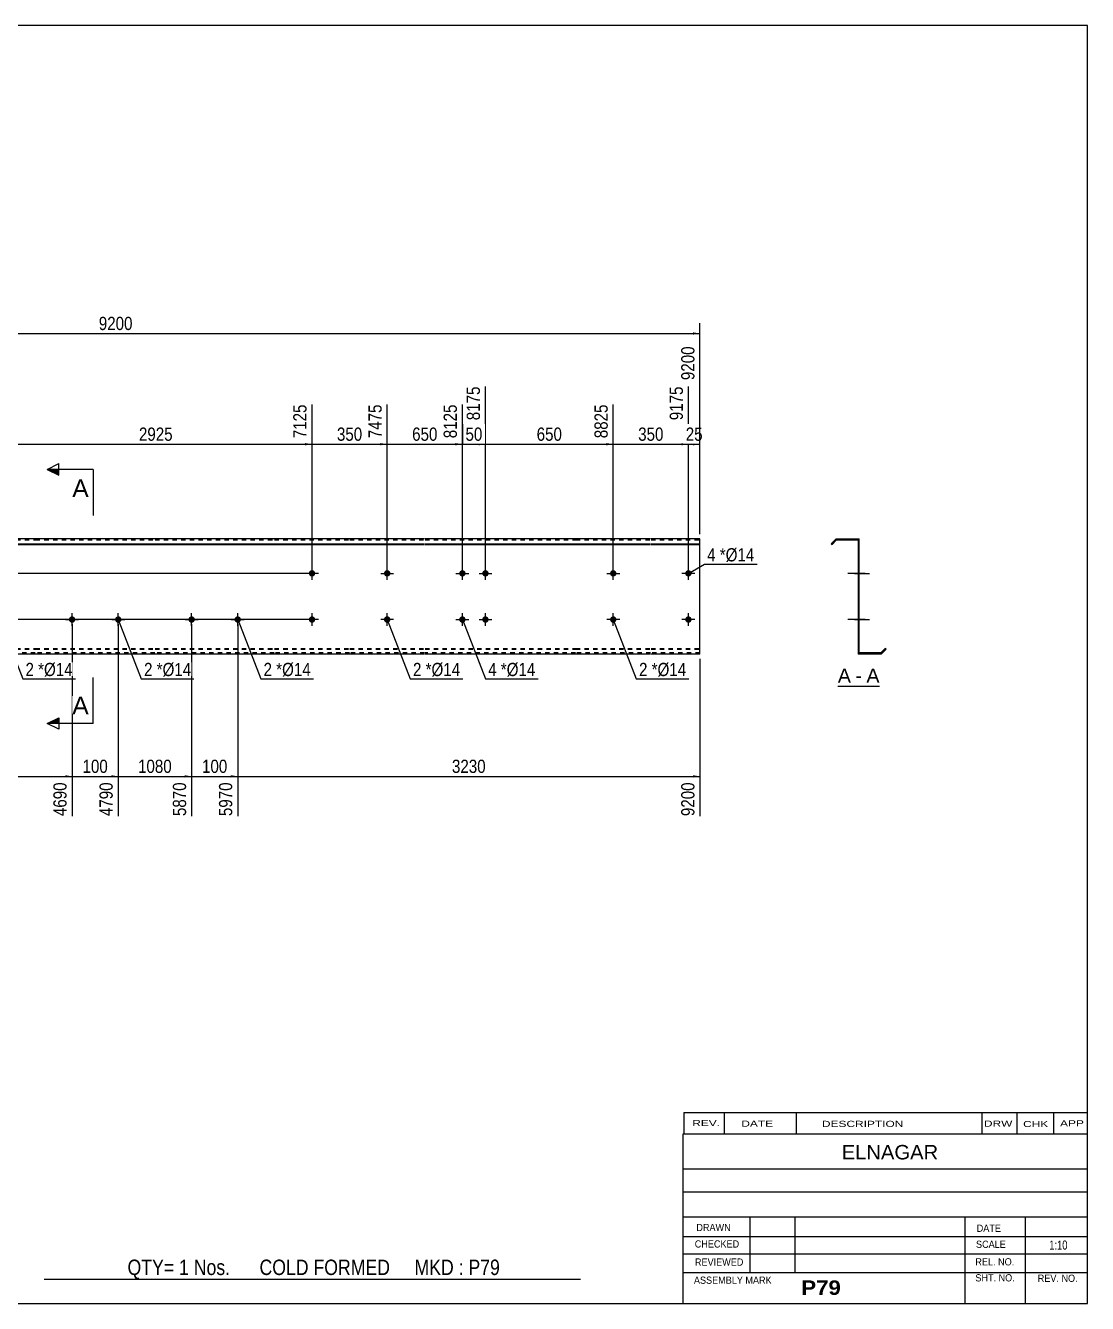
# Model space of a CAD drawing. Header units: millimetres. Extents: x -65 to 337, y -153 to 124.
# Drawn here: x 107.1 to 337.2, y -153.2 to 123.8 of the extents above; entities that cross this region are included whole.
import ezdxf

# ---------------------------------------------------------------- set-up
doc = ezdxf.new("R2010")
doc.units = ezdxf.units.MM
doc.linetypes.add('DXK_LINE_DOT1', pattern=[1.8814, 0.9407, -0.9407])
doc.styles.add('Arial', font='ARIAL.TTF', dxfattribs={"height": 0.2})
doc.styles.add('Arial Bold', font='ARIALBD.TTF', dxfattribs={"height": 0.2})
doc.styles.add('Arial Narrow', font='ARIALN.TTF', dxfattribs={"height": 0.2})

# ---------------------------------------------------------------- blocks, each defined once
blk = doc.blocks.new('Unknown-629276294-1797')
at = {"color": 5, "linetype": 'Continuous'}
for p, q in [((337.25, 123.75), (-62.75, 123.75)), ((-62.75, 123.75), (-62.75, -153.25)), ((337.25, -153.25), (337.25, 123.75)), ((-62.75, -153.25), (337.25, -153.25))]:
    blk.add_line(p, q, dxfattribs=at)
at = {"color": 174, "linetype": 'Continuous', "style": 'Arial'}
blk.add_text('Tekla structures', height=1.9102, rotation=90, dxfattribs=at).set_placement((-63.25, -152.75))
blk = doc.blocks.new('Unknown-629276294-12 - 1225')
at = {"color": 7, "linetype": 'Continuous'}
blk.add_line((283.15, -19.45), (292.18, -19.45), dxfattribs=at)
at = {"color": 0, "linetype": 'Continuous'}
blk.add_wipeout([(285.99, -18.7), (285.99, -15.5), (283.15, -15.5), (283.15, -18.7)], dxfattribs=at)
blk.add_wipeout([(288.38, -18.7), (288.38, -15.5), (286.95, -15.5), (286.95, -18.7)], dxfattribs=at)
at = {"color": 96, "linetype": 'Continuous', "style": 'Arial'}
blk.add_text('A', height=3.06, dxfattribs=at).set_placement((283.15, -18.7))
at = {"color": 0, "linetype": 'Continuous'}
blk.add_wipeout([(292.18, -18.7), (292.18, -15.5), (289.34, -15.5), (289.34, -18.7)], dxfattribs=at)
at = {"color": 96, "linetype": 'Continuous', "style": 'Arial'}
for s, p in [('A', (289.34, -18.7)), ('-', (286.95, -18.7))]:
    blk.add_text(s, height=3.06, dxfattribs=at).set_placement(p)
blk = doc.blocks.new('Bolt-629276294-1207 - 1201')
at = {"linetype": 'Continuous'}
blk.add_hatch(color=3, dxfattribs=at).paths.add_polyline_path([(233.77, 5, -1), (235.17, 5, -1)])
at = {"color": 3, "linetype": 'Continuous'}
for p, q in [((234.47, 3.6), (234.47, 6.4)), ((233.07, 5), (235.87, 5))]:
    blk.add_line(p, q, dxfattribs=at)
blk = doc.blocks.new('Part-629276294-1204 - 1201')
at = {"color": 2, "linetype": 'Continuous'}
for p, q in [((25.6, 12.5), (0, 12.5)), ((0, 12.5), (0, -12.5)), ((0, 11.44), (25.6, 11.44)), ((0, 11.26), (25.6, 11.26)), ((41.89, 12.5), (25.7, 12.5)), ((25.7, 11.44), (41.89, 11.44)), ((25.7, 11.26), (41.89, 11.26)), ((67.79, 12.5), (41.99, 12.5)), ((41.99, 11.44), (67.79, 11.44)), ((41.99, 11.26), (67.79, 11.26)), ((93.69, 12.5), (67.89, 12.5)), ((67.89, 11.44), (93.69, 11.44)), ((67.89, 11.26), (93.69, 11.26)), ((109.19, 12.5), (93.79, 12.5)), ((93.79, 11.44), (109.19, 11.44)), ((93.79, 11.26), (109.19, 11.26)), ((135.09, 12.5), (109.29, 12.5)), ((109.29, 11.44), (135.09, 11.44)), ((109.29, 11.26), (135.09, 11.26)), ((160.99, 12.5), (135.19, 12.5)), ((135.19, 11.44), (160.99, 11.44)), ((135.19, 11.26), (160.99, 11.26)), ((177.28, 12.5), (161.09, 12.5)), ((161.09, 11.44), (177.28, 11.44)), ((161.09, 11.26), (177.28, 11.26)), ((193.58, 12.5), (177.38, 12.5)), ((177.38, 11.44), (193.58, 11.44)), ((177.38, 11.26), (193.58, 11.26)), ((226.28, 12.5), (193.68, 12.5)), ((193.68, 11.44), (226.28, 11.44)), ((193.68, 11.26), (226.28, 11.26)), ((242.57, 12.5), (226.38, 12.5)), ((226.38, 11.44), (242.57, 11.44)), ((226.38, 11.26), (242.57, 11.26)), ((253.27, 12.5), (242.67, 12.5)), ((242.67, 11.44), (253.27, 11.44)), ((242.67, 11.26), (253.27, 11.26)), ((253.27, -12.5), (253.27, 12.5)), ((25.6, -12.5), (0, -12.5)), ((41.89, -12.5), (25.7, -12.5)), ((67.79, -12.5), (41.99, -12.5)), ((93.69, -12.5), (67.89, -12.5)), ((109.19, -12.5), (93.79, -12.5)), ((135.09, -12.5), (109.29, -12.5)), ((160.99, -12.5), (135.19, -12.5)), ((177.28, -12.5), (161.09, -12.5)), ((193.58, -12.5), (177.38, -12.5)), ((226.28, -12.5), (193.68, -12.5)), ((242.57, -12.5), (226.38, -12.5)), ((253.27, -12.5), (242.67, -12.5))]:
    blk.add_line(p, q, dxfattribs=at)
at = {"color": 7, "linetype": 'DXK_LINE_DOT1'}
for p, q in [((0, 12.25), (25.6, 12.25)), ((25.7, 12.25), (41.89, 12.25)), ((41.99, 12.25), (67.79, 12.25)), ((67.89, 12.25), (93.69, 12.25)), ((93.79, 12.25), (109.19, 12.25)), ((109.29, 12.25), (135.09, 12.25)), ((135.19, 12.25), (160.99, 12.25)), ((161.09, 12.25), (177.28, 12.25)), ((177.38, 12.25), (193.58, 12.25)), ((193.68, 12.25), (226.28, 12.25)), ((226.38, 12.25), (242.57, 12.25)), ((242.67, 12.25), (253.27, 12.25)), ((0, -11.26), (25.6, -11.26)), ((0, -11.44), (25.6, -11.44)), ((25.6, -12.25), (0, -12.25)), ((25.7, -11.26), (41.89, -11.26)), ((25.7, -11.44), (41.89, -11.44)), ((41.89, -12.25), (25.7, -12.25)), ((41.99, -11.26), (67.79, -11.26)), ((41.99, -11.44), (67.79, -11.44)), ((67.79, -12.25), (41.99, -12.25)), ((67.89, -11.26), (93.69, -11.26)), ((67.89, -11.44), (93.69, -11.44)), ((93.69, -12.25), (67.89, -12.25)), ((93.79, -11.26), (109.19, -11.26)), ((93.79, -11.44), (109.19, -11.44)), ((109.19, -12.25), (93.79, -12.25)), ((109.29, -11.26), (135.09, -11.26)), ((109.29, -11.44), (135.09, -11.44)), ((135.09, -12.25), (109.29, -12.25)), ((135.19, -11.26), (160.99, -11.26)), ((135.19, -11.44), (160.99, -11.44)), ((160.99, -12.25), (135.19, -12.25)), ((161.09, -11.26), (177.28, -11.26)), ((161.09, -11.44), (177.28, -11.44)), ((177.28, -12.25), (161.09, -12.25)), ((177.38, -11.26), (193.58, -11.26)), ((177.38, -11.44), (193.58, -11.44)), ((193.58, -12.25), (177.38, -12.25)), ((193.68, -11.26), (226.28, -11.26)), ((193.68, -11.44), (226.28, -11.44)), ((226.28, -12.25), (193.68, -12.25)), ((226.38, -11.26), (242.57, -11.26)), ((226.38, -11.44), (242.57, -11.44)), ((242.57, -12.25), (226.38, -12.25)), ((242.67, -11.26), (253.27, -11.26)), ((242.67, -11.44), (253.27, -11.44)), ((253.27, -12.25), (242.67, -12.25))]:
    blk.add_line(p, q, dxfattribs=at)
blk = doc.blocks.new('Bolt-629276294-1205 - 1201')
at = {"linetype": 'Continuous'}
for points in [[(201.08, 5, -1), (202.48, 5, -1)], [(206.08, 5, -1), (207.48, 5, -1)], [(201.08, -5, -1), (202.48, -5, -1)], [(206.08, -5, -1), (207.48, -5, -1)]]:
    blk.add_hatch(color=3, dxfattribs=at).paths.add_polyline_path(points)
at = {"color": 3, "linetype": 'Continuous'}
for p, q in [((201.78, 3.6), (201.78, 6.4)), ((206.78, 3.6), (206.78, 6.4)), ((200.38, 5), (203.18, 5)), ((205.38, 5), (208.18, 5)), ((200.38, -5), (203.18, -5)), ((201.78, -6.4), (201.78, -3.6)), ((205.38, -5), (208.18, -5)), ((206.78, -6.4), (206.78, -3.6))]:
    blk.add_line(p, q, dxfattribs=at)
blk = doc.blocks.new('Bolt-629276294-1206 - 1201')
at = {"linetype": 'Continuous'}
blk.add_hatch(color=3, dxfattribs=at).paths.add_polyline_path([(184.78, 5, -1), (186.18, 5, -1)])
at = {"color": 3, "linetype": 'Continuous'}
for p, q in [((185.48, 3.6), (185.48, 6.4)), ((184.08, 5), (186.88, 5))]:
    blk.add_line(p, q, dxfattribs=at)
blk = doc.blocks.new('Bolt-629276294-1208 - 1201')
at = {"linetype": 'Continuous'}
blk.add_hatch(color=3, dxfattribs=at).paths.add_polyline_path([(233.77, -5, -1), (235.17, -5, -1)])
at = {"color": 3, "linetype": 'Continuous'}
for p, q in [((235.87, -5), (233.07, -5)), ((234.47, -6.4), (234.47, -3.6))]:
    blk.add_line(p, q, dxfattribs=at)
blk = doc.blocks.new('Bolt-629276294-1209 - 1201')
at = {"linetype": 'Continuous'}
blk.add_hatch(color=3, dxfattribs=at).paths.add_polyline_path([(184.78, -5, -1), (186.18, -5, -1)])
at = {"color": 3, "linetype": 'Continuous'}
for p, q in [((186.88, -5), (184.08, -5)), ((185.48, -6.4), (185.48, -3.6))]:
    blk.add_line(p, q, dxfattribs=at)
blk = doc.blocks.new('Bolt-629276294-1212 - 1201')
at = {"linetype": 'Continuous'}
for points in [[(168.49, 5, -1), (169.89, 5, -1)], [(250.07, 5, -1), (251.47, 5, -1)]]:
    blk.add_hatch(color=3, dxfattribs=at).paths.add_polyline_path(points)
at = {"color": 3, "linetype": 'Continuous'}
for p, q in [((169.19, 3.6), (169.19, 6.4)), ((250.77, 3.6), (250.77, 6.4)), ((170.59, 5), (167.79, 5)), ((252.17, 5), (249.37, 5))]:
    blk.add_line(p, q, dxfattribs=at)
blk = doc.blocks.new('Bolt-629276294-1213 - 1201')
at = {"linetype": 'Continuous'}
for points in [[(168.49, -5, -1), (169.89, -5, -1)], [(250.07, -5, -1), (251.47, -5, -1)]]:
    blk.add_hatch(color=3, dxfattribs=at).paths.add_polyline_path(points)
at = {"color": 3, "linetype": 'Continuous'}
for p, q in [((170.59, -5), (167.79, -5)), ((169.19, -6.4), (169.19, -3.6)), ((252.17, -5), (249.37, -5)), ((250.77, -6.4), (250.77, -3.6))]:
    blk.add_line(p, q, dxfattribs=at)
blk = doc.blocks.new('Bolt-629276294-1218 - 1201')
at = {"linetype": 'Continuous'}
for points in [[(117.19, -4.3, -1), (117.19, -5.7, -1)], [(127.19, -4.3, -1), (127.19, -5.7, -1)]]:
    blk.add_hatch(color=3, dxfattribs=at).paths.add_polyline_path(points)
at = {"color": 3, "linetype": 'Continuous'}
for p, q in [((115.79, -5), (118.59, -5)), ((117.19, -6.4), (117.19, -3.6)), ((125.79, -5), (128.59, -5)), ((127.19, -6.4), (127.19, -3.6))]:
    blk.add_line(p, q, dxfattribs=at)
blk = doc.blocks.new('Bolt-629276294-1219 - 1201')
at = {"linetype": 'Continuous'}
for points in [[(143.09, -4.3, -1), (143.09, -5.7, -1)], [(153.09, -4.3, -1), (153.09, -5.7, -1)]]:
    blk.add_hatch(color=3, dxfattribs=at).paths.add_polyline_path(points)
at = {"color": 3, "linetype": 'Continuous'}
for p, q in [((141.69, -5), (144.49, -5)), ((143.09, -6.4), (143.09, -3.6)), ((151.69, -5), (154.49, -5)), ((153.09, -6.4), (153.09, -3.6))]:
    blk.add_line(p, q, dxfattribs=at)
blk = doc.blocks.new('Bolt-629276294-1232 - 1225')
at = {"linetype": 'Continuous'}
for points in [[(287.54, 5.7), (287.54, 4.3), (287.79, 4.3), (287.79, 5.7)], [(287.54, 5.7), (287.54, 4.3), (287.79, 4.3), (287.79, 5.7)], [(287.54, -4.3), (287.54, -5.7), (287.79, -5.7), (287.79, -4.3)], [(287.54, -4.3), (287.54, -5.7), (287.79, -5.7), (287.79, -4.3)]]:
    blk.add_hatch(color=3, dxfattribs=at).paths.add_polyline_path(points)
at = {"color": 3, "linetype": 'Continuous'}
for p, q in [((287.79, 5.7), (287.54, 5.7)), ((287.79, 5.7), (287.54, 5.7)), ((289.09, 5), (285.29, 5)), ((289.09, 5), (285.29, 5)), ((287.79, 4.3), (287.54, 4.3)), ((287.79, 4.3), (287.54, 4.3)), ((289.09, -5), (285.29, -5)), ((289.09, -5), (285.29, -5)), ((287.79, -4.3), (287.54, -4.3)), ((287.79, -4.3), (287.54, -4.3)), ((287.79, -5.7), (287.54, -5.7)), ((287.79, -5.7), (287.54, -5.7))]:
    blk.add_line(p, q, dxfattribs=at)
blk = doc.blocks.new('Part-629276294-1226 - 1225')
at = {"color": 2, "linetype": 'Continuous'}
for p, q in [((282.79, 12.5), (281.73, 11.44)), ((281.73, 11.44), (281.91, 11.26)), ((282.89, 12.25), (281.91, 11.26)), ((282.79, 12.5), (287.79, 12.5)), ((282.89, 12.25), (287.54, 12.25)), ((287.54, 12.25), (287.54, -12.5)), ((287.79, -12.25), (287.79, 12.5)), ((292.54, -12.5), (287.54, -12.5)), ((292.44, -12.25), (287.79, -12.25)), ((292.44, -12.25), (293.42, -11.26)), ((292.54, -12.5), (293.6, -11.44)), ((293.6, -11.44), (293.42, -11.26))]:
    blk.add_line(p, q, dxfattribs=at)
blk = doc.blocks.new('Bolt-629276294-1227 - 1225')
at = {"linetype": 'Continuous'}
for points in [[(287.54, 5.7), (287.54, 4.3), (287.79, 4.3), (287.79, 5.7)], [(287.54, 5.7), (287.54, 4.3), (287.79, 4.3), (287.79, 5.7)], [(287.54, -4.3), (287.54, -5.7), (287.79, -5.7), (287.79, -4.3)], [(287.54, -4.3), (287.54, -5.7), (287.79, -5.7), (287.79, -4.3)]]:
    blk.add_hatch(color=3, dxfattribs=at).paths.add_polyline_path(points)
at = {"color": 3, "linetype": 'Continuous'}
for p, q in [((287.79, 5.7), (287.54, 5.7)), ((287.79, 5.7), (287.54, 5.7)), ((289.09, 5), (285.29, 5)), ((289.09, 5), (285.29, 5)), ((287.79, 4.3), (287.54, 4.3)), ((287.79, 4.3), (287.54, 4.3)), ((289.09, -5), (285.29, -5)), ((289.09, -5), (285.29, -5)), ((287.79, -4.3), (287.54, -4.3)), ((287.79, -4.3), (287.54, -4.3)), ((287.79, -5.7), (287.54, -5.7)), ((287.79, -5.7), (287.54, -5.7))]:
    blk.add_line(p, q, dxfattribs=at)
blk = doc.blocks.new('Bolt-629276294-1228 - 1225')
at = {"linetype": 'Continuous'}
blk.add_hatch(color=3, dxfattribs=at).paths.add_polyline_path([(287.54, 5.7), (287.54, 4.3), (287.79, 4.3), (287.79, 5.7)])
at = {"color": 3, "linetype": 'Continuous'}
for p, q in [((287.79, 5.7), (287.54, 5.7)), ((288.74, 5), (285.44, 5)), ((287.79, 4.3), (287.54, 4.3))]:
    blk.add_line(p, q, dxfattribs=at)
blk = doc.blocks.new('Bolt-629276294-1229 - 1225')
at = {"linetype": 'Continuous'}
blk.add_hatch(color=3, dxfattribs=at).paths.add_polyline_path([(287.54, 5.7), (287.54, 4.3), (287.79, 4.3), (287.79, 5.7)])
at = {"color": 3, "linetype": 'Continuous'}
for p, q in [((287.79, 5.7), (287.54, 5.7)), ((288.74, 5), (285.44, 5)), ((287.79, 4.3), (287.54, 4.3))]:
    blk.add_line(p, q, dxfattribs=at)
blk = doc.blocks.new('Bolt-629276294-1230 - 1225')
at = {"linetype": 'Continuous'}
blk.add_hatch(color=3, dxfattribs=at).paths.add_polyline_path([(287.54, -4.3), (287.54, -5.7), (287.79, -5.7), (287.79, -4.3)])
at = {"color": 3, "linetype": 'Continuous'}
for p, q in [((286.74, -5), (290.04, -5)), ((287.54, -4.3), (287.79, -4.3)), ((287.54, -5.7), (287.79, -5.7))]:
    blk.add_line(p, q, dxfattribs=at)
blk = doc.blocks.new('Bolt-629276294-1231 - 1225')
at = {"linetype": 'Continuous'}
blk.add_hatch(color=3, dxfattribs=at).paths.add_polyline_path([(287.54, -4.3), (287.54, -5.7), (287.79, -5.7), (287.79, -4.3)])
at = {"color": 3, "linetype": 'Continuous'}
for p, q in [((286.74, -5), (290.04, -5)), ((287.54, -4.3), (287.79, -4.3)), ((287.54, -5.7), (287.79, -5.7))]:
    blk.add_line(p, q, dxfattribs=at)
blk = doc.blocks.new('Bolt-629276294-1233 - 1225')
at = {"linetype": 'Continuous'}
blk.add_hatch(color=3, dxfattribs=at).paths.add_polyline_path([(287.54, 5.7), (287.54, 4.3), (287.79, 4.3), (287.79, 5.7)])
at = {"color": 3, "linetype": 'Continuous'}
for p, q in [((287.79, 5.7), (287.54, 5.7)), ((288.74, 5), (285.44, 5)), ((287.79, 4.3), (287.54, 4.3))]:
    blk.add_line(p, q, dxfattribs=at)
blk = doc.blocks.new('Bolt-629276294-1234 - 1225')
at = {"linetype": 'Continuous'}
blk.add_hatch(color=3, dxfattribs=at).paths.add_polyline_path([(287.54, 5.7), (287.54, 4.3), (287.79, 4.3), (287.79, 5.7)])
blk.add_hatch(color=3, dxfattribs=at).paths.add_polyline_path([(287.54, 5.7), (287.54, 4.3), (287.79, 4.3), (287.79, 5.7)])
at = {"color": 3, "linetype": 'Continuous'}
for p, q in [((287.54, 5.7), (287.79, 5.7)), ((287.54, 5.7), (287.79, 5.7)), ((286.74, 5), (290.04, 5)), ((286.74, 5), (290.04, 5)), ((287.54, 4.3), (287.79, 4.3)), ((287.54, 4.3), (287.79, 4.3))]:
    blk.add_line(p, q, dxfattribs=at)
blk = doc.blocks.new('Bolt-629276294-1235 - 1225')
at = {"linetype": 'Continuous'}
blk.add_hatch(color=3, dxfattribs=at).paths.add_polyline_path([(287.54, -4.3), (287.54, -5.7), (287.79, -5.7), (287.79, -4.3)])
blk.add_hatch(color=3, dxfattribs=at).paths.add_polyline_path([(287.54, -4.3), (287.54, -5.7), (287.79, -5.7), (287.79, -4.3)])
at = {"color": 3, "linetype": 'Continuous'}
for p, q in [((286.74, -5), (290.04, -5)), ((286.74, -5), (290.04, -5)), ((287.54, -4.3), (287.79, -4.3)), ((287.54, -4.3), (287.79, -4.3)), ((287.54, -5.7), (287.79, -5.7)), ((287.54, -5.7), (287.79, -5.7))]:
    blk.add_line(p, q, dxfattribs=at)
blk = doc.blocks.new('Bolt-629276294-1236 - 1225')
at = {"linetype": 'Continuous'}
for points in [[(287.79, 4.3), (287.79, 5.7), (287.54, 5.7), (287.54, 4.3)], [(287.79, -5.7), (287.79, -4.3), (287.54, -4.3), (287.54, -5.7)]]:
    blk.add_hatch(color=3, dxfattribs=at).paths.add_polyline_path(points)
at = {"color": 3, "linetype": 'Continuous'}
for p, q in [((287.79, 5.7), (287.54, 5.7)), ((287.79, 5), (285.54, 5)), ((287.79, 4.3), (287.54, 4.3)), ((287.79, -5), (285.54, -5)), ((287.79, -4.3), (287.54, -4.3)), ((287.79, -5.7), (287.54, -5.7))]:
    blk.add_line(p, q, dxfattribs=at)
blk = doc.blocks.new('Bolt-629276294-1237 - 1225')
at = {"linetype": 'Continuous'}
blk.add_hatch(color=3, dxfattribs=at).paths.add_polyline_path([(287.54, -4.3), (287.54, -5.7), (287.79, -5.7), (287.79, -4.3)])
at = {"color": 3, "linetype": 'Continuous'}
for p, q in [((288.59, -5), (285.29, -5)), ((287.79, -4.3), (287.54, -4.3)), ((287.79, -5.7), (287.54, -5.7))]:
    blk.add_line(p, q, dxfattribs=at)
blk = doc.blocks.new('Bolt-629276294-1238 - 1225')
at = {"linetype": 'Continuous'}
blk.add_hatch(color=3, dxfattribs=at).paths.add_polyline_path([(287.79, -5.7), (287.79, -4.3), (287.54, -4.3), (287.54, -5.7)])
blk.add_hatch(color=3, dxfattribs=at).paths.add_polyline_path([(287.79, -5.7), (287.79, -4.3), (287.54, -4.3), (287.54, -5.7)])
at = {"color": 3, "linetype": 'Continuous'}
for p, q in [((286.79, -5), (289.54, -5)), ((286.79, -5), (289.54, -5)), ((287.54, -4.3), (287.79, -4.3)), ((287.54, -4.3), (287.79, -4.3)), ((287.54, -5.7), (287.79, -5.7)), ((287.54, -5.7), (287.79, -5.7))]:
    blk.add_line(p, q, dxfattribs=at)
blk = doc.blocks.new('Bolt-629276294-1239 - 1225')
at = {"linetype": 'Continuous'}
blk.add_hatch(color=3, dxfattribs=at).paths.add_polyline_path([(287.79, -5.7), (287.79, -4.3), (287.54, -4.3), (287.54, -5.7)])
blk.add_hatch(color=3, dxfattribs=at).paths.add_polyline_path([(287.79, -5.7), (287.79, -4.3), (287.54, -4.3), (287.54, -5.7)])
at = {"color": 3, "linetype": 'Continuous'}
for p, q in [((286.79, -5), (289.54, -5)), ((286.79, -5), (289.54, -5)), ((287.54, -4.3), (287.79, -4.3)), ((287.54, -4.3), (287.79, -4.3)), ((287.54, -5.7), (287.79, -5.7)), ((287.54, -5.7), (287.79, -5.7))]:
    blk.add_line(p, q, dxfattribs=at)
blk = doc.blocks.new('Bolt-629276294-1240 - 1225')
at = {"linetype": 'Continuous'}
blk.add_hatch(color=3, dxfattribs=at).paths.add_polyline_path([(287.79, -5.7), (287.79, -4.3), (287.54, -4.3), (287.54, -5.7)])
blk.add_hatch(color=3, dxfattribs=at).paths.add_polyline_path([(287.79, -5.7), (287.79, -4.3), (287.54, -4.3), (287.54, -5.7)])
at = {"color": 3, "linetype": 'Continuous'}
for p, q in [((286.79, -5), (289.54, -5)), ((286.79, -5), (289.54, -5)), ((287.54, -4.3), (287.79, -4.3)), ((287.54, -4.3), (287.79, -4.3)), ((287.54, -5.7), (287.79, -5.7)), ((287.54, -5.7), (287.79, -5.7))]:
    blk.add_line(p, q, dxfattribs=at)
blk = doc.blocks.new('Bolt-629276294-1241 - 1225')
at = {"linetype": 'Continuous'}
blk.add_hatch(color=3, dxfattribs=at).paths.add_polyline_path([(287.79, -5.7), (287.79, -4.3), (287.54, -4.3), (287.54, -5.7)])
blk.add_hatch(color=3, dxfattribs=at).paths.add_polyline_path([(287.79, -5.7), (287.79, -4.3), (287.54, -4.3), (287.54, -5.7)])
at = {"color": 3, "linetype": 'Continuous'}
for p, q in [((286.79, -5), (289.54, -5)), ((286.79, -5), (289.54, -5)), ((287.54, -4.3), (287.79, -4.3)), ((287.54, -4.3), (287.79, -4.3)), ((287.54, -5.7), (287.79, -5.7)), ((287.54, -5.7), (287.79, -5.7))]:
    blk.add_line(p, q, dxfattribs=at)
blk = doc.blocks.new('StraightDimension-629276294-1320 - 1201')
at = {"linetype": 'Continuous'}
blk.add_hatch(color=7, dxfattribs=at).paths.add_polyline_path([(115.69, -38.75), (117.19, -39), (115.69, -39.25)])
at = {"color": 7, "linetype": 'Continuous'}
for p, q in [((85.79, -6), (85.79, -47.61)), ((117.19, -6), (117.19, -47.61)), ((85.79, -39), (117.19, -39))]:
    blk.add_line(p, q, dxfattribs=at)
at = {"color": 0}
blk.add_wipeout([(105.75, -38.85), (105.75, -34.65), (97.23, -34.65), (97.23, -38.85)], dxfattribs=at)
at = {"color": 0, "linetype": 'Continuous'}
blk.add_wipeout([(116.59, -39.7), (112.39, -39.7), (112.39, -48.21), (116.59, -48.21)], dxfattribs=at)
at = {"color": 3, "style": 'Arial Narrow'}
blk.add_text('1080', height=2.863, dxfattribs=at).set_placement((97.83, -38.25))
at = {"color": 3, "linetype": 'Continuous', "style": 'Arial Narrow'}
blk.add_text('4690', height=2.863, rotation=90.0002, dxfattribs=at).set_placement((115.99, -47.61))
blk = doc.blocks.new('StraightDimension-629276294-1263 - 1201')
at = {"linetype": 'Continuous'}
blk.add_hatch(color=7, dxfattribs=at).paths.add_polyline_path([(232.97, 33.25), (234.47, 33), (232.97, 32.75)])
at = {"color": 7, "linetype": 'Continuous'}
for p, q in [((206.78, 6), (206.78, 45.51)), ((234.47, 6), (234.47, 41.61)), ((206.78, 33), (234.47, 33))]:
    blk.add_line(p, q, dxfattribs=at)
at = {"color": 0, "linetype": 'Continuous'}
blk.add_wipeout([(233.87, 42.21), (229.67, 42.21), (229.67, 33.7), (233.87, 33.7)], dxfattribs=at)
at = {"color": 0}
blk.add_wipeout([(223.97, 33.15), (223.97, 37.35), (217.28, 37.35), (217.28, 33.15)], dxfattribs=at)
at = {"color": 3, "linetype": 'Continuous', "style": 'Arial Narrow'}
blk.add_text('8825', height=2.863, rotation=90.0002, dxfattribs=at).set_placement((233.27, 34.3))
at = {"color": 3, "style": 'Arial Narrow'}
blk.add_text('650', height=2.863, dxfattribs=at).set_placement((217.88, 33.75))
blk = doc.blocks.new('StraightDimension-629276294-1262 - 1201')
at = {"linetype": 'Continuous'}
blk.add_hatch(color=7, dxfattribs=at).paths.add_polyline_path([(249.27, 33.25), (250.77, 33), (249.27, 32.75)])
at = {"color": 7, "linetype": 'Continuous'}
for p, q in [((250.77, 6), (250.77, 45.51)), ((234.47, 6), (234.47, 41.61)), ((234.47, 33), (250.77, 33))]:
    blk.add_line(p, q, dxfattribs=at)
at = {"color": 0}
blk.add_wipeout([(245.96, 33.15), (245.96, 37.35), (239.28, 37.35), (239.28, 33.15)], dxfattribs=at)
at = {"color": 0, "linetype": 'Continuous'}
blk.add_wipeout([(250.17, 46.11), (245.97, 46.11), (245.97, 37.6), (250.17, 37.6)], dxfattribs=at)
at = {"color": 3, "linetype": 'Continuous', "style": 'Arial Narrow'}
blk.add_text('9175', height=2.863, rotation=90.0002, dxfattribs=at).set_placement((249.57, 38.2))
at = {"color": 3, "style": 'Arial Narrow'}
blk.add_text('350', height=2.863, dxfattribs=at).set_placement((239.88, 33.75))
blk = doc.blocks.new('StraightDimension-629276294-1266 - 1201')
at = {"linetype": 'Continuous'}
blk.add_hatch(color=7, dxfattribs=at).paths.add_polyline_path([(183.98, 33.25), (185.48, 33), (183.98, 32.75)])
at = {"color": 7, "linetype": 'Continuous'}
for p, q in [((169.19, 6), (169.19, 41.61)), ((185.48, 6), (185.48, 41.61)), ((169.19, 33), (185.48, 33))]:
    blk.add_line(p, q, dxfattribs=at)
at = {"color": 0}
blk.add_wipeout([(180.68, 33.15), (180.68, 37.35), (173.99, 37.35), (173.99, 33.15)], dxfattribs=at)
at = {"color": 0, "linetype": 'Continuous'}
blk.add_wipeout([(184.88, 42.21), (180.68, 42.21), (180.68, 33.7), (184.88, 33.7)], dxfattribs=at)
at = {"color": 3, "linetype": 'Continuous', "style": 'Arial Narrow'}
blk.add_text('7475', height=2.863, rotation=90.0002, dxfattribs=at).set_placement((184.28, 34.3))
at = {"color": 3, "style": 'Arial Narrow'}
blk.add_text('350', height=2.863, dxfattribs=at).set_placement((174.59, 33.75))
blk = doc.blocks.new('StraightDimension-629276294-1264 - 1201')
at = {"linetype": 'Continuous'}
blk.add_hatch(color=7, dxfattribs=at).paths.add_polyline_path([(205.28, 33.25), (206.78, 33), (205.28, 32.75)])
at = {"color": 7, "linetype": 'Continuous'}
for p, q in [((206.78, 6), (206.78, 45.51)), ((201.78, 6), (201.78, 41.61)), ((201.78, 33), (206.78, 33))]:
    blk.add_line(p, q, dxfattribs=at)
at = {"color": 0}
blk.add_wipeout([(206.7, 33.15), (206.7, 37.35), (201.85, 37.35), (201.85, 33.15)], dxfattribs=at)
at = {"color": 0, "linetype": 'Continuous'}
blk.add_wipeout([(206.18, 46.11), (201.98, 46.11), (201.98, 37.6), (206.18, 37.6)], dxfattribs=at)
at = {"color": 3, "linetype": 'Continuous', "style": 'Arial Narrow'}
blk.add_text('8175', height=2.863, rotation=90.0002, dxfattribs=at).set_placement((205.58, 38.2))
at = {"color": 3, "style": 'Arial Narrow'}
blk.add_text('50', height=2.863, dxfattribs=at).set_placement((202.45, 33.75))
blk = doc.blocks.new('StraightDimension-629276294-1318 - 1201')
at = {"linetype": 'Continuous'}
blk.add_hatch(color=7, dxfattribs=at).paths.add_polyline_path([(141.59, -38.75), (143.09, -39), (141.59, -39.25)])
at = {"color": 7, "linetype": 'Continuous'}
for p, q in [((127.19, -6), (127.19, -47.61)), ((143.09, -6), (143.09, -47.61)), ((127.19, -39), (143.09, -39))]:
    blk.add_line(p, q, dxfattribs=at)
at = {"color": 0}
blk.add_wipeout([(139.4, -38.85), (139.4, -34.65), (130.88, -34.65), (130.88, -38.85)], dxfattribs=at)
at = {"color": 3, "style": 'Arial Narrow'}
blk.add_text('1080', height=2.863, dxfattribs=at).set_placement((131.48, -38.25))
at = {"color": 0, "linetype": 'Continuous'}
blk.add_wipeout([(142.49, -39.7), (138.29, -39.7), (138.29, -48.21), (142.49, -48.21)], dxfattribs=at)
at = {"color": 3, "linetype": 'Continuous', "style": 'Arial Narrow'}
blk.add_text('5870', height=2.863, rotation=90.0002, dxfattribs=at).set_placement((141.89, -47.61))
blk = doc.blocks.new('StraightDimension-629276294-1261 - 1201')
at = {"linetype": 'Continuous'}
blk.add_hatch(color=7, dxfattribs=at).paths.add_polyline_path([(251.77, 33.25), (253.27, 33), (251.77, 32.75)])
at = {"color": 7, "linetype": 'Continuous'}
for p, q in [((253.27, 13.5), (253.27, 54.21)), ((250.77, 6), (250.77, 45.51)), ((250.77, 33), (253.27, 33))]:
    blk.add_line(p, q, dxfattribs=at)
at = {"color": 0, "linetype": 'Continuous'}
blk.add_wipeout([(252.67, 54.81), (248.47, 54.81), (248.47, 46.3), (252.67, 46.3)], dxfattribs=at)
at = {"color": 0}
blk.add_wipeout([(254.44, 33.15), (254.44, 37.35), (249.59, 37.35), (249.59, 33.15)], dxfattribs=at)
at = {"color": 3, "linetype": 'Continuous', "style": 'Arial Narrow'}
blk.add_text('9200', height=2.863, rotation=90.0002, dxfattribs=at).set_placement((252.07, 46.9))
at = {"color": 3, "style": 'Arial Narrow'}
blk.add_text('25', height=2.863, dxfattribs=at).set_placement((250.19, 33.75))
blk = doc.blocks.new('StraightDimension-629276294-1265 - 1201')
at = {"linetype": 'Continuous'}
blk.add_hatch(color=7, dxfattribs=at).paths.add_polyline_path([(200.28, 33.25), (201.78, 33), (200.28, 32.75)])
at = {"color": 7, "linetype": 'Continuous'}
for p, q in [((185.48, 6), (185.48, 41.61)), ((201.78, 6), (201.78, 41.61)), ((185.48, 33), (201.78, 33))]:
    blk.add_line(p, q, dxfattribs=at)
at = {"color": 0}
blk.add_wipeout([(196.97, 33.15), (196.97, 37.35), (190.29, 37.35), (190.29, 33.15)], dxfattribs=at)
at = {"color": 0, "linetype": 'Continuous'}
blk.add_wipeout([(201.18, 42.21), (196.98, 42.21), (196.98, 33.7), (201.18, 33.7)], dxfattribs=at)
at = {"color": 3, "linetype": 'Continuous', "style": 'Arial Narrow'}
blk.add_text('8125', height=2.863, rotation=90.0002, dxfattribs=at).set_placement((200.58, 34.3))
at = {"color": 3, "style": 'Arial Narrow'}
blk.add_text('650', height=2.863, dxfattribs=at).set_placement((190.89, 33.75))
blk = doc.blocks.new('StraightDimension-629276294-1267 - 1201')
at = {"linetype": 'Continuous'}
blk.add_hatch(color=7, dxfattribs=at).paths.add_polyline_path([(167.69, 33.25), (169.19, 33), (167.69, 32.75)])
at = {"color": 7, "linetype": 'Continuous'}
for p, q in [((101.49, 6), (101.49, 41.61)), ((169.19, 6), (169.19, 41.61)), ((101.49, 33), (169.19, 33))]:
    blk.add_line(p, q, dxfattribs=at)
at = {"color": 0, "linetype": 'Continuous'}
blk.add_wipeout([(168.59, 42.21), (164.39, 42.21), (164.39, 33.7), (168.59, 33.7)], dxfattribs=at)
at = {"color": 0}
blk.add_wipeout([(139.6, 33.15), (139.6, 37.35), (131.08, 37.35), (131.08, 33.15)], dxfattribs=at)
at = {"color": 3, "linetype": 'Continuous', "style": 'Arial Narrow'}
blk.add_text('7125', height=2.863, rotation=90.0002, dxfattribs=at).set_placement((167.99, 34.3))
at = {"color": 3, "style": 'Arial Narrow'}
blk.add_text('2925', height=2.863, dxfattribs=at).set_placement((131.68, 33.75))
blk = doc.blocks.new('StraightDimension-629276294-1316 - 1201')
at = {"linetype": 'Continuous'}
blk.add_hatch(color=7, dxfattribs=at).paths.add_polyline_path([(251.77, -38.75), (253.27, -39), (251.77, -39.25)])
at = {"color": 7, "linetype": 'Continuous'}
for p, q in [((153.09, -6), (153.09, -47.61)), ((253.27, -13.5), (253.27, -47.61)), ((153.09, -39), (253.27, -39))]:
    blk.add_line(p, q, dxfattribs=at)
at = {"color": 0}
blk.add_wipeout([(207.44, -38.85), (207.44, -34.65), (198.92, -34.65), (198.92, -38.85)], dxfattribs=at)
at = {"color": 0, "linetype": 'Continuous'}
blk.add_wipeout([(252.67, -39.7), (248.47, -39.7), (248.47, -48.21), (252.67, -48.21)], dxfattribs=at)
at = {"color": 3, "style": 'Arial Narrow'}
blk.add_text('3230', height=2.863, dxfattribs=at).set_placement((199.52, -38.25))
at = {"color": 3, "linetype": 'Continuous', "style": 'Arial Narrow'}
blk.add_text('9200', height=2.863, rotation=90.0002, dxfattribs=at).set_placement((252.07, -47.61))
blk = doc.blocks.new('StraightDimension-629276294-1317 - 1201')
at = {"linetype": 'Continuous'}
blk.add_hatch(color=7, dxfattribs=at).paths.add_polyline_path([(151.59, -38.75), (153.09, -39), (151.59, -39.25)])
at = {"color": 7, "linetype": 'Continuous'}
for p, q in [((143.09, -6), (143.09, -47.61)), ((153.09, -6), (153.09, -47.61)), ((143.09, -39), (153.09, -39))]:
    blk.add_line(p, q, dxfattribs=at)
at = {"color": 0}
blk.add_wipeout([(151.43, -38.85), (151.43, -34.65), (144.75, -34.65), (144.75, -38.85)], dxfattribs=at)
at = {"color": 3, "style": 'Arial Narrow'}
blk.add_text('100', height=2.863, dxfattribs=at).set_placement((145.35, -38.25))
at = {"color": 0, "linetype": 'Continuous'}
blk.add_wipeout([(152.49, -39.7), (148.29, -39.7), (148.29, -48.21), (152.49, -48.21)], dxfattribs=at)
at = {"color": 3, "linetype": 'Continuous', "style": 'Arial Narrow'}
blk.add_text('5970', height=2.863, rotation=90.0002, dxfattribs=at).set_placement((151.89, -47.61))
blk = doc.blocks.new('StraightDimension-629276294-1319 - 1201')
at = {"linetype": 'Continuous'}
blk.add_hatch(color=7, dxfattribs=at).paths.add_polyline_path([(125.69, -38.75), (127.19, -39), (125.69, -39.25)])
at = {"color": 7, "linetype": 'Continuous'}
for p, q in [((117.19, -6), (117.19, -47.61)), ((127.19, -6), (127.19, -47.61)), ((117.19, -39), (127.19, -39))]:
    blk.add_line(p, q, dxfattribs=at)
at = {"color": 0}
blk.add_wipeout([(125.53, -38.85), (125.53, -34.65), (118.85, -34.65), (118.85, -38.85)], dxfattribs=at)
at = {"color": 3, "style": 'Arial Narrow'}
blk.add_text('100', height=2.863, dxfattribs=at).set_placement((119.45, -38.25))
at = {"color": 0, "linetype": 'Continuous'}
blk.add_wipeout([(126.59, -39.7), (122.39, -39.7), (122.39, -48.21), (126.59, -48.21)], dxfattribs=at)
at = {"color": 3, "linetype": 'Continuous', "style": 'Arial Narrow'}
blk.add_text('4790', height=2.863, rotation=90.0002, dxfattribs=at).set_placement((125.99, -47.61))
blk = doc.blocks.new('StraightDimension-629276294-1352 - 1201')
at = {"linetype": 'Continuous'}
for points in [[(-6.25, 11), (-6, 12.5), (-5.75, 11)], [(-5.75, 6.5), (-6, 5), (-6.25, 6.5)]]:
    blk.add_hatch(color=7, dxfattribs=at).paths.add_polyline_path(points)
at = {"color": 7, "linetype": 'Continuous'}
for p, q in [((11.5, 12.5), (-8.25, 12.5)), ((-6, 5), (-6, 12.5)), ((168.19, 5), (-8.25, 5))]:
    blk.add_line(p, q, dxfattribs=at)
at = {"color": 0}
blk.add_wipeout([(-6.15, 11.18), (-10.35, 11.18), (-10.35, 6.32), (-6.15, 6.32)], dxfattribs=at)
at = {"color": 3, "style": 'Arial Narrow'}
blk.add_text('75', height=2.863, rotation=90.0002, dxfattribs=at).set_placement((-6.75, 6.92))
blk = doc.blocks.new('StraightDimension-629276294-1361 - 1201')
at = {"linetype": 'Continuous'}
for points in [[(-6.25, -6.5), (-6, -5), (-5.75, -6.5)], [(-5.75, -11), (-6, -12.5), (-6.25, -11)]]:
    blk.add_hatch(color=7, dxfattribs=at).paths.add_polyline_path(points)
at = {"color": 7, "linetype": 'Continuous'}
for p, q in [((168.19, -5), (-8.25, -5)), ((-6, -12.5), (-6, -5)), ((11.5, -12.5), (-8.25, -12.5))]:
    blk.add_line(p, q, dxfattribs=at)
at = {"color": 0}
blk.add_wipeout([(-6.15, -6.32), (-10.35, -6.32), (-10.35, -11.18), (-6.15, -11.18)], dxfattribs=at)
at = {"color": 3, "style": 'Arial Narrow'}
blk.add_text('75', height=2.863, rotation=90.0002, dxfattribs=at).set_placement((-6.75, -10.58))
blk = doc.blocks.new('StraightDimension-629276294-1373 - 1201')
at = {"linetype": 'Continuous'}
for points in [[(1.5, 56.75), (0, 57), (1.5, 57.25)], [(251.77, 57.25), (253.27, 57), (251.77, 56.75)]]:
    blk.add_hatch(color=7, dxfattribs=at).paths.add_polyline_path(points)
at = {"color": 7, "linetype": 'Continuous'}
for p, q in [((0, 13.5), (0, 59.25)), ((253.27, 13.5), (253.27, 59.25)), ((0, 57), (253.27, 57))]:
    blk.add_line(p, q, dxfattribs=at)
at = {"color": 0}
blk.add_wipeout([(130.89, 57.15), (130.89, 61.35), (122.38, 61.35), (122.38, 57.15)], dxfattribs=at)
at = {"color": 3, "style": 'Arial Narrow'}
blk.add_text('9200', height=2.863, dxfattribs=at).set_placement((122.98, 57.75))
blk = doc.blocks.new('CBS_REVISION-629276294-1877')
at = {"color": 7, "linetype": 'Continuous'}
for p, q in [((249.74, -111.87), (337.24, -111.87)), ((249.74, -111.87), (249.74, -116.5)), ((258.54, -111.87), (258.54, -116.5)), ((274.13, -111.87), (274.13, -116.44)), ((314.39, -111.87), (314.39, -116.5)), ((321.93, -111.87), (321.93, -116.5)), ((329.88, -111.87), (329.88, -116.5)), ((249.74, -116.5), (337.24, -116.5))]:
    blk.add_line(p, q, dxfattribs=at)
at = {"color": 7, "style": 'Arial Narrow', "width": 1.7}
for s, height, p in [('REV.', 1.326, (251.6, -114.82)), ('APP', 1.326, (331.31, -114.87)), ('DATE', 1.326, (262.23, -114.94)), ('DESCRIPTION', 1.3257, (279.71, -114.99)), ('DRW', 1.326, (314.82, -114.93)), ('CHK', 1.326, (323.31, -115.02))]:
    blk.add_text(s, height=height, dxfattribs=at).set_placement(p)
blk = doc.blocks.new('CBS_CALLOFF-629276294-1875')
at = {"color": 7, "linetype": 'Continuous'}
blk.add_line((111.13, -147.98), (227.36, -148), dxfattribs=at)
at = {"color": 3, "linetype": 'Continuous', "style": 'Arial Narrow'}
blk.add_text('QTY= 1 Nos.      COLD FORMED     MKD : P79', height=3.3405, dxfattribs=at).set_placement((129.2, -147.09))
blk = doc.blocks.new('CBS_NAME_BLOG-629276294-1876')
at = {"color": 7, "linetype": 'Continuous'}
for p, q in [((249.66, -116.5), (337.18, -116.5)), ((249.66, -153.21), (249.66, -116.5)), ((249.66, -124.04), (337.18, -124.04)), ((249.73, -129.09), (337.25, -129.09)), ((249.66, -134.46), (337.18, -134.46)), ((264.18, -146.57), (264.18, -134.47)), ((273.87, -146.54), (273.87, -134.47)), ((310.78, -153.21), (310.78, -134.48)), ((323.83, -153.21), (323.83, -134.47)), ((249.67, -138.76), (337.25, -138.74)), ((249.66, -142.51), (337.18, -142.51)), ((249.66, -146.55), (337.18, -146.55)), ((249.66, -153.25), (337.25, -153.25))]:
    blk.add_line(p, q, dxfattribs=at)
at = {"color": 3, "linetype": 'Continuous', "style": 'Arial'}
blk.add_text('ELNAGAR', height=3.133, dxfattribs=at).set_placement((283.98, -122.03))
at = {"color": 3, "linetype": 'Continuous'}
for s, height, style, width, p in [('DRAWN', 1.566, 'Arial', 0.9, (252.49, -137.57)), ('DATE', 1.566, 'Arial', 0.9, (313.25, -137.73)), ('CHECKED', 1.566, 'Arial', 0.9, (252.14, -141.14)), ('SCALE', 1.566, 'Arial', 0.9, (313.1, -141.21)), ('1:10', 1.957, 'Arial Narrow', 0.9, (328.99, -141.57)), ('REVIEWED', 1.566, 'Arial', 0.9, (252.18, -145.06)), ('REL. NO.', 1.566, 'Arial', 0.9, (312.96, -145.01)), ('ASSEMBLY MARK', 1.5663, 'Arial', 0.9, (251.96, -148.99)), ('P79', 3.131, 'Arial Bold', 1.1, (275.24, -151.39)), ('SHT. NO.', 1.566, 'Arial', 0.9, (312.96, -148.48)), ('REV. NO.', 1.566, 'Arial', 0.9, (326.48, -148.57))]:
    blk.add_text(s, height=height, dxfattribs=dict(at, style=style, width=width)).set_placement(p)
blk = doc.blocks.new('MarkSet-629276294-1392 - 1201')
at = {"color": 0}
blk.add_wipeout([(241.9, -17.26), (241.9, -14.26), (240.07, -14.26), (240.07, -17.26)], dxfattribs=at)
blk.add_wipeout([(241.9, -17.26), (241.9, -14.26), (240.07, -14.26), (240.07, -17.26)], dxfattribs=at)
at = {"color": 7, "linetype": 'Continuous'}
blk.add_line((234.47, -5), (239.47, -17.86), dxfattribs=at)
at = {"color": 0}
blk.add_wipeout([(244.08, -17.26), (244.08, -14.26), (242.8, -14.26), (242.8, -17.26)], dxfattribs=at)
blk.add_wipeout([(244.08, -17.26), (244.08, -14.26), (242.8, -14.26), (242.8, -17.26)], dxfattribs=at)
at = {"color": 3, "style": 'Arial Narrow'}
blk.add_text('2', height=2.86, dxfattribs=at).set_placement((240.07, -17.26))
at = {"color": 0}
blk.add_wipeout([(250.29, -17.26), (250.29, -14.26), (244.08, -14.26), (244.08, -17.26)], dxfattribs=at)
blk.add_wipeout([(250.29, -17.26), (250.29, -14.26), (244.08, -14.26), (244.08, -17.26)], dxfattribs=at)
at = {"color": 7, "linetype": 'Continuous'}
blk.add_line((239.47, -17.86), (250.89, -17.86), dxfattribs=at)
at = {"color": 3, "style": 'Arial Narrow'}
for s, height, p in [('*', 2.86, (242.8, -17.26)), ('Ø14', 2.863, (244.08, -17.26))]:
    blk.add_text(s, height=height, dxfattribs=at).set_placement(p)
blk = doc.blocks.new('Mark-629276294-1403 - 1201')
at = {"color": 0}
blk.add_wipeout([(108.92, -17.26), (108.92, -14.26), (107.09, -14.26), (107.09, -17.26)], dxfattribs=at)
blk.add_wipeout([(108.92, -17.26), (108.92, -14.26), (107.09, -14.26), (107.09, -17.26)], dxfattribs=at)
at = {"color": 7, "linetype": 'Continuous'}
blk.add_line((101.49, -5), (106.49, -17.86), dxfattribs=at)
at = {"color": 0}
blk.add_wipeout([(111.1, -17.26), (111.1, -14.26), (109.82, -14.26), (109.82, -17.26)], dxfattribs=at)
blk.add_wipeout([(111.1, -17.26), (111.1, -14.26), (109.82, -14.26), (109.82, -17.26)], dxfattribs=at)
at = {"color": 3, "style": 'Arial Narrow'}
blk.add_text('2', height=2.86, dxfattribs=at).set_placement((107.09, -17.26))
at = {"color": 0}
blk.add_wipeout([(117.31, -17.26), (117.31, -14.26), (111.1, -14.26), (111.1, -17.26)], dxfattribs=at)
blk.add_wipeout([(117.31, -17.26), (117.31, -14.26), (111.1, -14.26), (111.1, -17.26)], dxfattribs=at)
at = {"color": 7, "linetype": 'Continuous'}
blk.add_line((106.49, -17.86), (117.91, -17.86), dxfattribs=at)
at = {"color": 3, "style": 'Arial Narrow'}
for s, height, p in [('*', 2.86, (109.82, -17.26)), ('Ø14', 2.863, (111.1, -17.26))]:
    blk.add_text(s, height=height, dxfattribs=at).set_placement(p)
blk = doc.blocks.new('Mark-629276294-1400 - 1201')
at = {"color": 0}
blk.add_wipeout([(209.2, -17.26), (209.2, -14.26), (207.38, -14.26), (207.38, -17.26)], dxfattribs=at)
blk.add_wipeout([(209.2, -17.26), (209.2, -14.26), (207.38, -14.26), (207.38, -17.26)], dxfattribs=at)
at = {"color": 7, "linetype": 'Continuous'}
blk.add_line((201.78, -5), (206.78, -17.86), dxfattribs=at)
at = {"color": 0}
blk.add_wipeout([(211.38, -17.26), (211.38, -14.26), (210.1, -14.26), (210.1, -17.26)], dxfattribs=at)
blk.add_wipeout([(211.38, -17.26), (211.38, -14.26), (210.1, -14.26), (210.1, -17.26)], dxfattribs=at)
at = {"color": 3, "style": 'Arial Narrow'}
blk.add_text('4', height=2.86, dxfattribs=at).set_placement((207.38, -17.26))
at = {"color": 0}
blk.add_wipeout([(217.6, -17.26), (217.6, -14.26), (211.38, -14.26), (211.38, -17.26)], dxfattribs=at)
blk.add_wipeout([(217.6, -17.26), (217.6, -14.26), (211.38, -14.26), (211.38, -17.26)], dxfattribs=at)
at = {"color": 7, "linetype": 'Continuous'}
blk.add_line((206.78, -17.86), (218.2, -17.86), dxfattribs=at)
at = {"color": 3, "style": 'Arial Narrow'}
for s, height, p in [('*', 2.86, (210.1, -17.26)), ('Ø14', 2.863, (211.38, -17.26))]:
    blk.add_text(s, height=height, dxfattribs=at).set_placement(p)
blk = doc.blocks.new('SectionMark-629276294-1259 - 1201')
at = {"linetype": 'Continuous'}
for points in [[(114.29, 27.55), (114.29, 26.3), (111.79, 27.55)], [(114.29, -26.3), (114.29, -27.55), (111.79, -27.55)]]:
    blk.add_hatch(color=30, dxfattribs=at).paths.add_polyline_path(points)
at = {"color": 30, "linetype": 'Continuous'}
for p, q in [((111.79, 27.55), (114.29, 28.8)), ((114.29, 26.3), (114.29, 28.8)), ((121.79, 27.55), (111.79, 27.55)), ((111.79, 27.55), (114.29, 26.3)), ((111.79, -27.55), (114.29, -26.3)), ((121.79, -27.55), (111.79, -27.55)), ((114.29, -28.8), (111.79, -27.55)), ((114.29, -26.3), (114.29, -28.8))]:
    blk.add_line(p, q, dxfattribs=at)
at = {"color": 0, "linetype": 'Continuous'}
for points in [[(120.79, 21.55), (120.79, 25.55), (117.23, 25.55), (117.23, 21.55)], [(120.79, -25.55), (120.79, -21.55), (117.23, -21.55), (117.23, -25.55)]]:
    blk.add_wipeout(points, dxfattribs=at)
at = {"color": 30, "linetype": 'Continuous'}
for p, q in [((121.79, 27.55), (121.79, 17.55)), ((121.79, -27.55), (121.79, -17.55))]:
    blk.add_line(p, q, dxfattribs=at)
at = {"color": 96, "linetype": 'Continuous', "style": 'Arial'}
for p in [(117.23, 21.55), (117.23, -25.55)]:
    blk.add_text('A', height=3.82, dxfattribs=at).set_placement(p)
blk = doc.blocks.new('MarkSet-629276294-1387 - 1201')
at = {"color": 0}
blk.add_wipeout([(192.91, -17.26), (192.91, -14.26), (191.08, -14.26), (191.08, -17.26)], dxfattribs=at)
blk.add_wipeout([(192.91, -17.26), (192.91, -14.26), (191.08, -14.26), (191.08, -17.26)], dxfattribs=at)
at = {"color": 7, "linetype": 'Continuous'}
blk.add_line((185.48, -5), (190.48, -17.86), dxfattribs=at)
at = {"color": 0}
blk.add_wipeout([(195.09, -17.26), (195.09, -14.26), (193.81, -14.26), (193.81, -17.26)], dxfattribs=at)
blk.add_wipeout([(195.09, -17.26), (195.09, -14.26), (193.81, -14.26), (193.81, -17.26)], dxfattribs=at)
at = {"color": 3, "style": 'Arial Narrow'}
blk.add_text('2', height=2.86, dxfattribs=at).set_placement((191.08, -17.26))
at = {"color": 0}
blk.add_wipeout([(201.3, -17.26), (201.3, -14.26), (195.09, -14.26), (195.09, -17.26)], dxfattribs=at)
blk.add_wipeout([(201.3, -17.26), (201.3, -14.26), (195.09, -14.26), (195.09, -17.26)], dxfattribs=at)
at = {"color": 7, "linetype": 'Continuous'}
blk.add_line((190.48, -17.86), (201.9, -17.86), dxfattribs=at)
at = {"color": 3, "style": 'Arial Narrow'}
for s, height, p in [('*', 2.86, (193.81, -17.26)), ('Ø14', 2.863, (195.09, -17.26))]:
    blk.add_text(s, height=height, dxfattribs=at).set_placement(p)
blk = doc.blocks.new('MarkSet-629276294-1397 - 1201')
at = {"color": 0}
blk.add_wipeout([(256.66, 7.6), (256.66, 10.6), (254.83, 10.6), (254.83, 7.6)], dxfattribs=at)
blk.add_wipeout([(256.66, 7.6), (256.66, 10.6), (254.83, 10.6), (254.83, 7.6)], dxfattribs=at)
at = {"color": 7, "linetype": 'Continuous'}
blk.add_line((250.77, 5), (254.23, 7), dxfattribs=at)
at = {"color": 0}
blk.add_wipeout([(258.84, 7.6), (258.84, 10.6), (257.56, 10.6), (257.56, 7.6)], dxfattribs=at)
blk.add_wipeout([(258.84, 7.6), (258.84, 10.6), (257.56, 10.6), (257.56, 7.6)], dxfattribs=at)
at = {"color": 3, "style": 'Arial Narrow'}
blk.add_text('4', height=2.86, dxfattribs=at).set_placement((254.83, 7.6))
at = {"color": 0}
blk.add_wipeout([(265.05, 7.6), (265.05, 10.6), (258.84, 10.6), (258.84, 7.6)], dxfattribs=at)
blk.add_wipeout([(265.05, 7.6), (265.05, 10.6), (258.84, 10.6), (258.84, 7.6)], dxfattribs=at)
at = {"color": 7, "linetype": 'Continuous'}
blk.add_line((254.23, 7), (265.65, 7), dxfattribs=at)
at = {"color": 3, "style": 'Arial Narrow'}
for s, height, p in [('*', 2.86, (257.56, 7.6)), ('Ø14', 2.863, (258.84, 7.6))]:
    blk.add_text(s, height=height, dxfattribs=at).set_placement(p)
blk = doc.blocks.new('Mark-629276294-1407 - 1201')
at = {"color": 0}
blk.add_wipeout([(134.62, -17.26), (134.62, -14.26), (132.79, -14.26), (132.79, -17.26)], dxfattribs=at)
blk.add_wipeout([(134.62, -17.26), (134.62, -14.26), (132.79, -14.26), (132.79, -17.26)], dxfattribs=at)
at = {"color": 7, "linetype": 'Continuous'}
blk.add_line((127.19, -5), (132.19, -17.86), dxfattribs=at)
at = {"color": 0}
blk.add_wipeout([(136.8, -17.26), (136.8, -14.26), (135.52, -14.26), (135.52, -17.26)], dxfattribs=at)
blk.add_wipeout([(136.8, -17.26), (136.8, -14.26), (135.52, -14.26), (135.52, -17.26)], dxfattribs=at)
at = {"color": 3, "style": 'Arial Narrow'}
blk.add_text('2', height=2.86, dxfattribs=at).set_placement((132.79, -17.26))
at = {"color": 0}
blk.add_wipeout([(143.01, -17.26), (143.01, -14.26), (136.8, -14.26), (136.8, -17.26)], dxfattribs=at)
blk.add_wipeout([(143.01, -17.26), (143.01, -14.26), (136.8, -14.26), (136.8, -17.26)], dxfattribs=at)
at = {"color": 7, "linetype": 'Continuous'}
blk.add_line((132.19, -17.86), (143.61, -17.86), dxfattribs=at)
at = {"color": 3, "style": 'Arial Narrow'}
for s, height, p in [('*', 2.86, (135.52, -17.26)), ('Ø14', 2.863, (136.8, -17.26))]:
    blk.add_text(s, height=height, dxfattribs=at).set_placement(p)
blk = doc.blocks.new('Mark-629276294-1408 - 1201')
at = {"color": 0}
blk.add_wipeout([(160.52, -17.26), (160.52, -14.26), (158.69, -14.26), (158.69, -17.26)], dxfattribs=at)
blk.add_wipeout([(160.52, -17.26), (160.52, -14.26), (158.69, -14.26), (158.69, -17.26)], dxfattribs=at)
at = {"color": 7, "linetype": 'Continuous'}
blk.add_line((153.09, -5), (158.09, -17.86), dxfattribs=at)
at = {"color": 0}
blk.add_wipeout([(162.7, -17.26), (162.7, -14.26), (161.42, -14.26), (161.42, -17.26)], dxfattribs=at)
blk.add_wipeout([(162.7, -17.26), (162.7, -14.26), (161.42, -14.26), (161.42, -17.26)], dxfattribs=at)
at = {"color": 3, "style": 'Arial Narrow'}
blk.add_text('2', height=2.86, dxfattribs=at).set_placement((158.69, -17.26))
at = {"color": 0}
blk.add_wipeout([(168.91, -17.26), (168.91, -14.26), (162.7, -14.26), (162.7, -17.26)], dxfattribs=at)
blk.add_wipeout([(168.91, -17.26), (168.91, -14.26), (162.7, -14.26), (162.7, -17.26)], dxfattribs=at)
at = {"color": 7, "linetype": 'Continuous'}
blk.add_line((158.09, -17.86), (169.51, -17.86), dxfattribs=at)
at = {"color": 3, "style": 'Arial Narrow'}
for s, height, p in [('*', 2.86, (161.42, -17.26)), ('Ø14', 2.863, (162.7, -17.26))]:
    blk.add_text(s, height=height, dxfattribs=at).set_placement(p)

msp = doc.modelspace()

# ---------------------------------------------------------------- block references
for name in ['Unknown-629276294-1797', 'Part-629276294-1204 - 1201', 'Part-629276294-1226 - 1225', 'Bolt-629276294-1212 - 1201', 'Bolt-629276294-1206 - 1201', 'Bolt-629276294-1205 - 1201', 'Bolt-629276294-1207 - 1201', 'Bolt-629276294-1232 - 1225', 'Bolt-629276294-1227 - 1225', 'Bolt-629276294-1228 - 1225', 'Bolt-629276294-1229 - 1225', 'Bolt-629276294-1233 - 1225', 'Bolt-629276294-1236 - 1225', 'Bolt-629276294-1234 - 1225', 'Bolt-629276294-1218 - 1201', 'Bolt-629276294-1219 - 1201', 'Bolt-629276294-1213 - 1201', 'Bolt-629276294-1209 - 1201', 'Bolt-629276294-1208 - 1201', 'Bolt-629276294-1237 - 1225', 'Bolt-629276294-1230 - 1225', 'Bolt-629276294-1231 - 1225', 'Bolt-629276294-1235 - 1225', 'Bolt-629276294-1238 - 1225', 'Bolt-629276294-1239 - 1225', 'Bolt-629276294-1240 - 1225', 'Bolt-629276294-1241 - 1225', 'CBS_REVISION-629276294-1877', 'CBS_NAME_BLOG-629276294-1876', 'CBS_CALLOFF-629276294-1875']:
    msp.add_blockref(name, (0, 0))

# ---------------------------------------------------------------- next in the draw order: block references
for name in ['StraightDimension-629276294-1263 - 1201', 'StraightDimension-629276294-1266 - 1201', 'StraightDimension-629276294-1320 - 1201', 'StraightDimension-629276294-1318 - 1201', 'StraightDimension-629276294-1316 - 1201', 'Unknown-629276294-12 - 1225']:
    msp.add_blockref(name, (0, 0))

# ---------------------------------------------------------------- next in the draw order: block references
for name in ['StraightDimension-629276294-1264 - 1201', 'StraightDimension-629276294-1262 - 1201', 'StraightDimension-629276294-1267 - 1201', 'Mark-629276294-1400 - 1201', 'MarkSet-629276294-1392 - 1201', 'StraightDimension-629276294-1319 - 1201', 'StraightDimension-629276294-1317 - 1201']:
    msp.add_blockref(name, (0, 0))

# ---------------------------------------------------------------- next in the draw order: block references
for name in ['StraightDimension-629276294-1261 - 1201', 'StraightDimension-629276294-1265 - 1201', 'StraightDimension-629276294-1352 - 1201', 'StraightDimension-629276294-1361 - 1201', 'MarkSet-629276294-1387 - 1201']:
    msp.add_blockref(name, (0, 0))

# ---------------------------------------------------------------- next in the draw order: block references
for name in ['StraightDimension-629276294-1373 - 1201', 'MarkSet-629276294-1397 - 1201', 'Mark-629276294-1403 - 1201', 'Mark-629276294-1407 - 1201', 'Mark-629276294-1408 - 1201']:
    msp.add_blockref(name, (0, 0))

# ---------------------------------------------------------------- next in the draw order: block references
msp.add_blockref('SectionMark-629276294-1259 - 1201', (0, 0))

doc.saveas('drawing.dxf')
